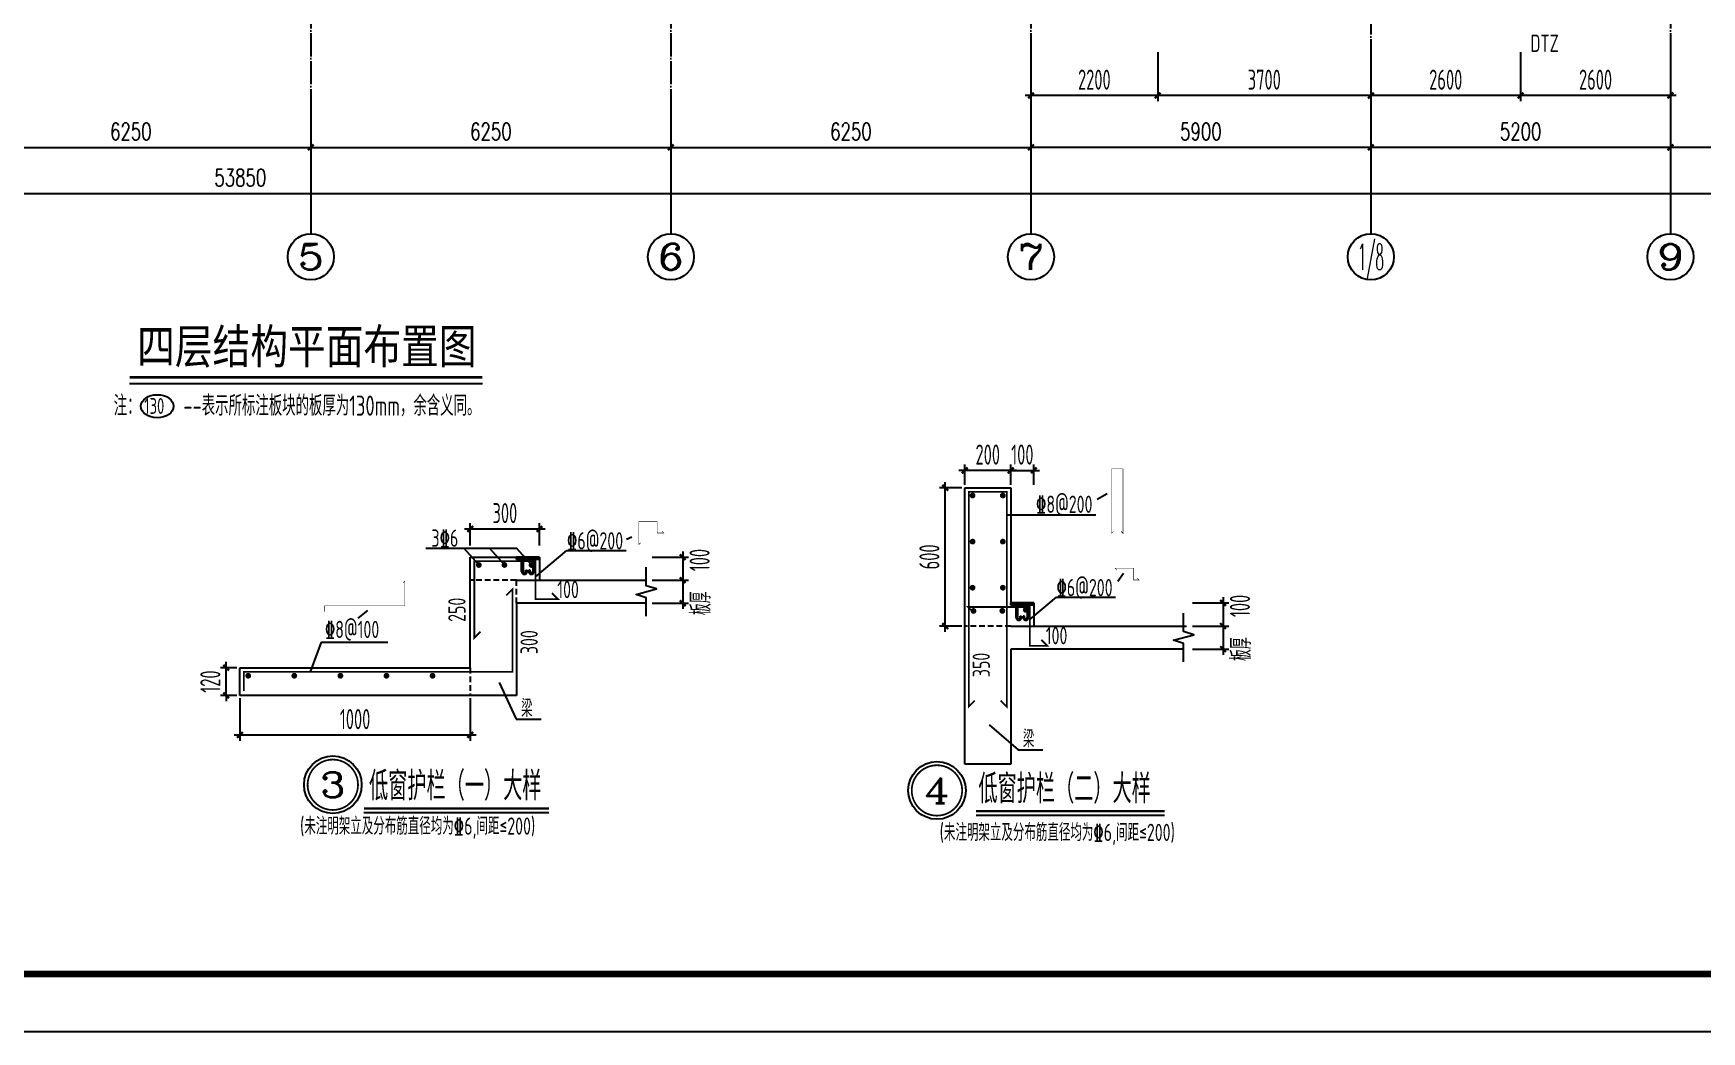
# Model space of a CAD drawing. Extents: x -441005 to 725361, y -182459 to 319313.
# Drawn here: x 173433 to 202392, y -39950 to -22621 of the extents above; entities that cross this region are included whole.
import ezdxf
from ezdxf.enums import TextEntityAlignment as Align

# ---------------------------------------------------------------- set-up
doc = ezdxf.new("R2010")
doc.units = 0
doc.header["$LTSCALE"] = 100
for name, pattern in [('CONTINOUS', [0]), ('DASHEDX2', [1.5, 1, -0.5]), ('DOTE', [2.42, 2, -0.2, 0.02, -0.2]), ('HIDDEN', [7, 5, -2])]:
    doc.linetypes.add(name, pattern=pattern)
doc.layers.get('0').update_dxf_attribs({"linetype": 'CONTINUOUS'})
doc.layers.get('Defpoints').update_dxf_attribs({"linetype": 'CONTINUOUS'})
for name, color, linetype in [('AXIS', 3, 'CONTINUOUS'), ('AXIS_TEXT', 7, 'CONTINUOUS'), ('B板筋标注', 7, 'CONTINUOUS'), ('B板细部尺寸标注', 9, 'CONTINUOUS'), ('DIM', 3, 'CONTINUOUS'), ('DOTE', 8, 'DOTE'), ('D大样&索引', 7, 'CONTINUOUS'), ('GZ', 2, 'CONTINUOUS'), ('JJHATCH2', 42, 'CONTINUOUS'), ('JJ金属', 62, 'CONTINUOUS'), ('REIN', 1, 'CONTINUOUS'), ('S说明&图名', 4, 'CONTINUOUS'), ('THIN', 7, 'CONTINUOUS'), ('图框', 7, 'CONTINUOUS')]:
    doc.layers.add(name, color=color, linetype=linetype)
doc.styles.add('_TCH_AXIS', font='COMPLEX', dxfattribs={"bigfont": 'GBCBIG'})
doc.styles.add('_TCH_DIM', font='tssdeng.shx', dxfattribs={"width": 0.7, "bigfont": '1.shx'})
doc.styles.add('_TCH_DIM_T3', font='simplex_.ttf', dxfattribs={"width": 0.705882, "bigfont": 'GBCBIG'})
doc.styles.add('COMP', font='COMPLEX', dxfattribs={"bigfont": 'hztxt'})
doc.styles.add('COMPLEX', font='COMPLEX')
doc.styles.add('STK', font='simhei_1.ttf')
doc.styles.add('tssd', font='tssdeng.shx', dxfattribs={"width": 0.7, "bigfont": '1.shx'})
doc.styles.add('TSSD_Dimension', font='tssdeng.shx', dxfattribs={"width": 0.62, "bigfont": '1.shx'})
doc.styles.add('TSSD_Rein', font='Tssdeng.shx', dxfattribs={"width": 0.7, "bigfont": '1.shx'})
doc.dimstyles.new('_TCH_ARCH&&100', dxfattribs={"dimtxt": 297.5, "dimasz": 100, "dimexe": 250, "dimexo": 300, "dimgap": 126.25, "dimtad": 1, "dimdec": 0, "dimzin": 0, "dimdsep": 46, "dimtxsty": '_TCH_DIM_T3', "dimblk": 'ARCHTICK', "dimcen": 0.09, "dimclrt": 7, "dimazin": 2, "dimtfac": 1, "dimtdec": 0, "dimtix": 1, "dimtmove": 2, "dimatfit": 3, "dimfxl": 0, "dimtolj": 1, "dimtzin": 0, "dimarcsym": 0})
doc.dimstyles.new('TSSD_100_100', dxfattribs={"dimtxt": 350, "dimasz": 100, "dimexe": 100, "dimexo": 250, "dimgap": 100, "dimtad": 1, "dimdec": 0, "dimzin": 0, "dimdsep": 46, "dimtxsty": 'TSSD_Dimension', "dimblk": 'ARCHTICK', "dimblk1": 'ARCHTICK', "dimblk2": 'ARCHTICK', "dimcen": 0, "dimdle": 100, "dimclrt": 7, "dimadec": 0, "dimazin": 0, "dimtfac": 1, "dimtdec": 0, "dimtix": 1, "dimtmove": 2, "dimatfit": 3, "dimfxl": 0, "dimtolj": 1, "dimtzin": 0, "dimarcsym": 0})
doc.dimstyles.new('TSSD_25_100', dxfattribs={"dimtxt": 350, "dimasz": 100, "dimexe": 100, "dimexo": 50, "dimgap": 100, "dimtad": 1, "dimdec": 0, "dimlfac": 0.25, "dimzin": 0, "dimdsep": 46, "dimtxsty": 'TSSD_Dimension', "dimblk": 'ARCHTICK', "dimcen": 0, "dimdle": 100, "dimclrt": 7, "dimadec": 0, "dimazin": 0, "dimtfac": 1, "dimtdec": 0, "dimtix": 1, "dimtmove": 2, "dimatfit": 3, "dimfxl": 0, "dimtolj": 1, "dimtzin": 0, "dimarcsym": 0})

# ---------------------------------------------------------------- blocks, each defined once
blk = doc.blocks.new('_AXISO')
blk.add_circle((0, 0), 0.5)
at = {"layer": 'AXIS_TEXT', "style": 'COMPLEX', "width": 1.041667}
blk.add_attdef('A', text='', height=0.56, dxfattribs=at).set_placement((-0.25, -0.28), (0.25, -0.28), align=Align.FIT)
blk = doc.blocks.new('_ArchTick')
at = {"color": 0, "linetype": 'ByBlock', "const_width": 0.4}
blk.add_lwpolyline([(-0.5, -0.5), (0.5, 0.5)], dxfattribs=at)
blk = doc.blocks.new('*D137')
at = {"layer": 'AXIS', "color": 0, "lineweight": -2}
for p, q in [((172000, -23900), (172000, -24850)), ((178250, -23900), (178250, -24850)), ((172000, -24600), (178250, -24600))]:
    blk.add_line(p, q, dxfattribs=at)
at = {"layer": 'Defpoints', "color": 0}
for p in [(172000, -23600), (178250, -23600), (178250, -24600)]:
    blk.add_point(p, dxfattribs=at)
at = {"layer": 'AXIS', "color": 0, "lineweight": -2, "xscale": 100, "yscale": 100, "zscale": 100, "rotation": 180}
blk.add_blockref('_ArchTick', (172000, -24600), dxfattribs=at)
at = {"layer": 'AXIS', "color": 0, "lineweight": -2, "xscale": 100, "yscale": 100, "zscale": 100}
blk.add_blockref('_ArchTick', (178250, -24600), dxfattribs=at)
at = {"layer": 'AXIS', "color": 7, "insert": (175125, -24325), "char_height": 297.5, "attachment_point": 5, "style": '_TCH_DIM_T3'}
blk.add_mtext('\\A1;6250', dxfattribs=at)
blk = doc.blocks.new('*D138')
at = {"layer": 'AXIS', "color": 0, "lineweight": -2}
for p, q in [((178250, -23900), (178250, -24850)), ((184500, -23900), (184500, -24850)), ((178250, -24600), (184500, -24600))]:
    blk.add_line(p, q, dxfattribs=at)
at = {"layer": 'Defpoints', "color": 0}
for p in [(178250, -23600), (184500, -23600), (184500, -24600)]:
    blk.add_point(p, dxfattribs=at)
at = {"layer": 'AXIS', "color": 0, "lineweight": -2, "xscale": 100, "yscale": 100, "zscale": 100, "rotation": 180}
blk.add_blockref('_ArchTick', (178250, -24600), dxfattribs=at)
at = {"layer": 'AXIS', "color": 0, "lineweight": -2, "xscale": 100, "yscale": 100, "zscale": 100}
blk.add_blockref('_ArchTick', (184500, -24600), dxfattribs=at)
at = {"layer": 'AXIS', "color": 7, "insert": (181375, -24325), "char_height": 297.5, "attachment_point": 5, "style": '_TCH_DIM_T3'}
blk.add_mtext('\\A1;6250', dxfattribs=at)
blk = doc.blocks.new('*D139')
at = {"layer": 'AXIS', "color": 0, "lineweight": -2}
for p, q in [((184500, -23900), (184500, -24850)), ((190750, -23900), (190750, -24850)), ((184500, -24600), (190750, -24600))]:
    blk.add_line(p, q, dxfattribs=at)
at = {"layer": 'Defpoints', "color": 0}
for p in [(184500, -23600), (190750, -23600), (190750, -24600)]:
    blk.add_point(p, dxfattribs=at)
at = {"layer": 'AXIS', "color": 0, "lineweight": -2, "xscale": 100, "yscale": 100, "zscale": 100, "rotation": 180}
blk.add_blockref('_ArchTick', (184500, -24600), dxfattribs=at)
at = {"layer": 'AXIS', "color": 0, "lineweight": -2, "xscale": 100, "yscale": 100, "zscale": 100}
blk.add_blockref('_ArchTick', (190750, -24600), dxfattribs=at)
at = {"layer": 'AXIS', "color": 7, "insert": (187625, -24325), "char_height": 297.5, "attachment_point": 5, "style": '_TCH_DIM_T3'}
blk.add_mtext('\\A1;6250', dxfattribs=at)
blk = doc.blocks.new('*D144')
at = {"layer": 'AXIS', "color": 0, "lineweight": -2}
for p, q in [((196650, -23900), (196650, -24850)), ((201850, -23900), (201850, -24850)), ((201850, -24600), (196650, -24600))]:
    blk.add_line(p, q, dxfattribs=at)
at = {"layer": 'Defpoints', "color": 0}
for p in [(196650, -23600), (201850, -23600), (196650, -24600)]:
    blk.add_point(p, dxfattribs=at)
at = {"layer": 'AXIS', "color": 0, "lineweight": -2, "xscale": 100, "yscale": 100, "zscale": 100, "rotation": 180}
blk.add_blockref('_ArchTick', (196650, -24600), dxfattribs=at)
at = {"layer": 'AXIS', "color": 0, "lineweight": -2, "xscale": 100, "yscale": 100, "zscale": 100}
blk.add_blockref('_ArchTick', (201850, -24600), dxfattribs=at)
at = {"layer": 'AXIS', "color": 7, "insert": (199250, -24325), "char_height": 297.5, "attachment_point": 5, "style": '_TCH_DIM_T3'}
blk.add_mtext('\\A1;5200', dxfattribs=at)
blk = doc.blocks.new('*D145')
at = {"layer": 'AXIS', "color": 0, "lineweight": -2}
for p, q in [((190750, -23900), (190750, -24850)), ((196650, -23900), (196650, -24850)), ((196650, -24600), (190750, -24600))]:
    blk.add_line(p, q, dxfattribs=at)
at = {"layer": 'Defpoints', "color": 0}
for p in [(190750, -23600), (196650, -23600), (190750, -24600)]:
    blk.add_point(p, dxfattribs=at)
at = {"layer": 'AXIS', "color": 0, "lineweight": -2, "xscale": 100, "yscale": 100, "zscale": 100, "rotation": 180}
blk.add_blockref('_ArchTick', (190750, -24600), dxfattribs=at)
at = {"layer": 'AXIS', "color": 0, "lineweight": -2, "xscale": 100, "yscale": 100, "zscale": 100}
blk.add_blockref('_ArchTick', (196650, -24600), dxfattribs=at)
at = {"layer": 'AXIS', "color": 7, "insert": (193700, -24325), "char_height": 297.5, "attachment_point": 5, "style": '_TCH_DIM_T3'}
blk.add_mtext('\\A1;5900', dxfattribs=at)
blk = doc.blocks.new('*D146')
at = {"layer": 'AXIS', "color": 0, "lineweight": -2}
for p, q in [((150100, -23900), (150100, -25650)), ((203950, -23900), (203950, -25650)), ((150100, -25400), (203950, -25400))]:
    blk.add_line(p, q, dxfattribs=at)
at = {"layer": 'Defpoints', "color": 0}
for p in [(150100, -23600), (203950, -23600), (203950, -25400)]:
    blk.add_point(p, dxfattribs=at)
at = {"layer": 'AXIS', "color": 0, "lineweight": -2, "xscale": 100, "yscale": 100, "zscale": 100, "rotation": 180}
blk.add_blockref('_ArchTick', (150100, -25400), dxfattribs=at)
at = {"layer": 'AXIS', "color": 0, "lineweight": -2, "xscale": 100, "yscale": 100, "zscale": 100}
blk.add_blockref('_ArchTick', (203950, -25400), dxfattribs=at)
at = {"layer": 'AXIS', "color": 7, "insert": (177025, -25125), "char_height": 297.5, "attachment_point": 5, "style": '_TCH_DIM_T3'}
blk.add_mtext('\\A1;53850', dxfattribs=at)
blk = doc.blocks.new('*D151')
at = {"layer": 'AXIS', "color": 0, "lineweight": -2}
for p, q in [((201850, -23900), (201850, -24850)), ((203950, -23900), (203950, -24850)), ((203950, -24600), (201850, -24600))]:
    blk.add_line(p, q, dxfattribs=at)
at = {"layer": 'Defpoints', "color": 0}
for p in [(201850, -23600), (203950, -23600), (201850, -24600)]:
    blk.add_point(p, dxfattribs=at)
at = {"layer": 'AXIS', "color": 0, "lineweight": -2, "xscale": 100, "yscale": 100, "zscale": 100, "rotation": 180}
blk.add_blockref('_ArchTick', (201850, -24600), dxfattribs=at)
at = {"layer": 'AXIS', "color": 0, "lineweight": -2, "xscale": 100, "yscale": 100, "zscale": 100}
blk.add_blockref('_ArchTick', (203950, -24600), dxfattribs=at)
at = {"layer": 'AXIS', "color": 7, "insert": (202900, -24325), "char_height": 297.5, "attachment_point": 5, "style": '_TCH_DIM_T3'}
blk.add_mtext('\\A1;2100', dxfattribs=at)
blk = doc.blocks.new('*D109')
at = {"layer": 'B板细部尺寸标注', "color": 0, "lineweight": -2}
for p, q in [((190750, -22950), (190750, -23800)), ((192950, -22950), (192950, -23800)), ((193050, -23700), (190650, -23700))]:
    blk.add_line(p, q, dxfattribs=at)
at = {"layer": 'Defpoints', "color": 0}
for p in [(190750, -22700), (192950, -22700), (190750, -23700)]:
    blk.add_point(p, dxfattribs=at)
at = {"layer": 'B板细部尺寸标注', "color": 0, "lineweight": -2, "xscale": 100, "yscale": 100, "zscale": 100}
for p, rotation in [((190750, -23700), 179.9999999999999), ((192950, -23700), 359.9999999999999)]:
    blk.add_blockref('_ArchTick', p, dxfattribs=dict(at, rotation=rotation))
at = {"layer": 'B板细部尺寸标注', "color": 7, "insert": (191850, -23425), "char_height": 350, "attachment_point": 5, "style": 'TSSD_Dimension'}
blk.add_mtext('\\A1;2200', dxfattribs=at)
blk = doc.blocks.new('*D110')
at = {"layer": 'B板细部尺寸标注', "color": 0, "lineweight": -2}
for p, q in [((199250, -22950), (199250, -23800)), ((201850, -22950), (201850, -23800)), ((201950, -23700), (199150, -23700))]:
    blk.add_line(p, q, dxfattribs=at)
at = {"layer": 'Defpoints', "color": 0}
for p in [(199250, -22700), (201850, -22700), (199250, -23700)]:
    blk.add_point(p, dxfattribs=at)
at = {"layer": 'B板细部尺寸标注', "color": 0, "lineweight": -2, "xscale": 100, "yscale": 100, "zscale": 100, "rotation": 180}
blk.add_blockref('_ArchTick', (199250, -23700), dxfattribs=at)
at = {"layer": 'B板细部尺寸标注', "color": 0, "lineweight": -2, "xscale": 100, "yscale": 100, "zscale": 100}
blk.add_blockref('_ArchTick', (201850, -23700), dxfattribs=at)
at = {"layer": 'B板细部尺寸标注', "color": 7, "insert": (200550, -23425), "char_height": 350, "attachment_point": 5, "style": 'TSSD_Dimension'}
blk.add_mtext('\\A1;2600', dxfattribs=at)
blk = doc.blocks.new('*D111')
at = {"layer": 'B板细部尺寸标注', "color": 0, "lineweight": -2}
for p, q in [((196650, -22950), (196650, -23800)), ((199250, -22950), (199250, -23800)), ((199350, -23700), (196550, -23700))]:
    blk.add_line(p, q, dxfattribs=at)
at = {"layer": 'Defpoints', "color": 0}
for p in [(196650, -22700), (199250, -22700), (196650, -23700)]:
    blk.add_point(p, dxfattribs=at)
at = {"layer": 'B板细部尺寸标注', "color": 0, "lineweight": -2, "xscale": 100, "yscale": 100, "zscale": 100, "rotation": 180}
blk.add_blockref('_ArchTick', (196650, -23700), dxfattribs=at)
at = {"layer": 'B板细部尺寸标注', "color": 0, "lineweight": -2, "xscale": 100, "yscale": 100, "zscale": 100}
blk.add_blockref('_ArchTick', (199250, -23700), dxfattribs=at)
at = {"layer": 'B板细部尺寸标注', "color": 7, "insert": (197950, -23425), "char_height": 350, "attachment_point": 5, "style": 'TSSD_Dimension'}
blk.add_mtext('\\A1;2600', dxfattribs=at)
blk = doc.blocks.new('_INDEX1')
at = {"const_width": 0.035}
blk.add_lwpolyline([(-0.5, 0, 1), (0.5, 0, 1)], format="xyb", close=True, dxfattribs=at)
at = {"style": 'COMP', "width": 2.333333}
blk.add_attdef('1', text='', height=0.5, dxfattribs=at).set_placement((-0.25, -0.25), (0.25, -0.25), align=Align.FIT)
blk = doc.blocks.new('E2')
at = {"layer": 'JJHATCH2'}
h = blk.add_hatch(dxfattribs=at)
h.set_pattern_fill('ANSI32', color=256, scale=20, style=0)
h.set_pattern_definition([(45, (-605.527, -3900.822), (-5.303301, 5.303301), []), (45, (-601.991, -3900.822), (-5.303301, 5.303301), [])])
h.paths.add_polyline_path([(0, 90), (-10, 90), (-10, -10), (0, -10)])
at = {"layer": 'JJ金属', "color": 6}
for p, q in [((-10, 90), (0, 90)), ((-10, -10), (-10, 90)), ((0, -10), (0, 90)), ((0, -10), (-10, -10))]:
    blk.add_line(p, q, dxfattribs=at)
at = {"layer": 'JJ金属', "linetype": 'HIDDEN'}
for points in [[(-16, 40), (-16, 60.3, 0.414214), (-17, 61.3), (-62.5, 61.3, 1), (-62.5, 49.3), (-56.5, 49.3), (-56.5, 43.3), (-62.5, 43.3, -1), (-62.5, 67.3), (-17, 67.3, -0.414214), (-10, 60.3)], [(-16, 40), (-16, 19.7, -0.414214), (-17, 18.7), (-62.5, 18.7, -1), (-62.5, 30.7), (-56.5, 30.7), (-56.5, 36.7), (-62.5, 36.7, 1), (-62.5, 12.7), (-17, 12.7, 0.414214), (-10, 19.7)]]:
    blk.add_lwpolyline(points, format="xyb", dxfattribs=at)
blk = doc.blocks.new('*D1615')
at = {"layer": 'Defpoints', "color": 0}
for p in [(-2391, 2442), (-2153, 2442), (-2153, 1962)]:
    blk.add_point(p, dxfattribs=at)
at = {"layer": 'DIM', "color": 0, "lineweight": -2}
for p, q in [((-2203, 2442), (-2491, 2442)), ((-2391, 2442), (-2391, 2542)), ((-2391, 1962), (-2391, 2442)), ((-2203, 1962), (-2491, 1962)), ((-2391, 1962), (-2391, 1862))]:
    blk.add_line(p, q, dxfattribs=at)
at = {"layer": 'DIM', "color": 0, "lineweight": -2, "xscale": 100, "yscale": 100, "zscale": 100}
for p, rotation in [((-2391, 2442), 270), ((-2391, 1962), 90)]:
    blk.add_blockref('_ArchTick', p, dxfattribs=dict(at, rotation=rotation))
at = {"layer": 'DIM', "color": 7, "insert": (-2666, 2202), "char_height": 350, "attachment_point": 5, "rotation": 90, "style": 'TSSD_Dimension'}
blk.add_mtext('\\A1;120', dxfattribs=at)
blk = doc.blocks.new('*D1616')
at = {"layer": 'Defpoints', "color": 0}
for p in [(-2153, 1962), (1847, 1962), (1847, 1275)]:
    blk.add_point(p, dxfattribs=at)
at = {"layer": 'DIM', "color": 0, "lineweight": -2}
for p, q in [((-2153, 1912), (-2153, 1175)), ((1847, 1912), (1847, 1175)), ((-2253, 1275), (1947, 1275))]:
    blk.add_line(p, q, dxfattribs=at)
at = {"layer": 'DIM', "color": 0, "lineweight": -2, "xscale": 100, "yscale": 100, "zscale": 100, "rotation": 180}
blk.add_blockref('_ArchTick', (-2153, 1275), dxfattribs=at)
at = {"layer": 'DIM', "color": 0, "lineweight": -2, "xscale": 100, "yscale": 100, "zscale": 100}
blk.add_blockref('_ArchTick', (1847, 1275), dxfattribs=at)
at = {"layer": 'DIM', "color": 7, "insert": (-153, 1550), "char_height": 350, "attachment_point": 5, "style": 'TSSD_Dimension'}
blk.add_mtext('\\A1;1000', dxfattribs=at)
blk = doc.blocks.new('*D1617')
at = {"layer": 'Defpoints', "color": 0}
for p in [(3047, 4851), (1847, 4512), (3047, 4512)]:
    blk.add_point(p, dxfattribs=at)
at = {"layer": 'DIM', "color": 0, "lineweight": -2}
for p, q in [((1847, 4562), (1847, 4951)), ((3047, 4562), (3047, 4951)), ((1747, 4851), (3147, 4851))]:
    blk.add_line(p, q, dxfattribs=at)
at = {"layer": 'DIM', "color": 0, "lineweight": -2, "xscale": 100, "yscale": 100, "zscale": 100, "rotation": 180}
blk.add_blockref('_ArchTick', (1847, 4851), dxfattribs=at)
at = {"layer": 'DIM', "color": 0, "lineweight": -2, "xscale": 100, "yscale": 100, "zscale": 100}
blk.add_blockref('_ArchTick', (3047, 4851), dxfattribs=at)
at = {"layer": 'DIM', "color": 7, "insert": (2447, 5126), "char_height": 350, "attachment_point": 5, "style": 'TSSD_Dimension'}
blk.add_mtext('\\A1;300', dxfattribs=at)
blk = doc.blocks.new('*D1618')
at = {"layer": 'Defpoints', "color": 0}
for p in [(4954, 4362), (4954, 3962), (5534, 3962)]:
    blk.add_point(p, dxfattribs=at)
at = {"layer": 'DIM', "color": 0, "lineweight": -2}
for p, q in [((5004, 4362), (5634, 4362)), ((5534, 4462), (5534, 3862)), ((5004, 3962), (5634, 3962))]:
    blk.add_line(p, q, dxfattribs=at)
at = {"layer": 'DIM', "color": 0, "lineweight": -2, "xscale": 100, "yscale": 100, "zscale": 100}
for p, rotation in [((5534, 4362), 90), ((5534, 3962), 270)]:
    blk.add_blockref('_ArchTick', p, dxfattribs=dict(at, rotation=rotation))
at = {"layer": 'DIM', "color": 7, "insert": (5827, 4311), "char_height": 350, "attachment_point": 5, "rotation": 90, "style": 'TSSD_Dimension'}
blk.add_mtext('\\A1;100', dxfattribs=at)
blk = doc.blocks.new('*D1619')
at = {"layer": 'Defpoints', "color": 0}
for p in [(4954, 3962), (4954, 3562), (5534, 3562)]:
    blk.add_point(p, dxfattribs=at)
at = {"layer": 'DIM', "color": 0, "lineweight": -2}
for p, q in [((5534, 4062), (5534, 3462)), ((5004, 3962), (5634, 3962)), ((5004, 3562), (5634, 3562))]:
    blk.add_line(p, q, dxfattribs=at)
at = {"layer": 'DIM', "color": 0, "lineweight": -2, "xscale": 100, "yscale": 100, "zscale": 100}
for p, rotation in [((5534, 3962), 90), ((5534, 3562), 270)]:
    blk.add_blockref('_ArchTick', p, dxfattribs=dict(at, rotation=rotation))
at = {"layer": 'DIM', "color": 7, "insert": (5847, 3562), "char_height": 350, "attachment_point": 5, "rotation": 90, "style": 'TSSD_Dimension'}
blk.add_mtext('\\A1;板厚', dxfattribs=at)
blk = doc.blocks.new('A2+1_2')
at = {"layer": '图框'}
blk.add_lwpolyline([(0, 0), (89100, 0), (89100, 42000), (0, 42000)], close=True, dxfattribs=at)
at = {"layer": '图框', "const_width": 120}
blk.add_lwpolyline([(2500, 1000), (88100, 1000), (88100, 41000), (2500, 41000)], close=True, dxfattribs=at)
blk = doc.blocks.new('*D1621')
at = {"layer": 'Defpoints', "color": 0}
for p in [(603, 5616), (941, 5616), (941, 3216)]:
    blk.add_point(p, dxfattribs=at)
at = {"layer": 'DIM', "color": 0, "lineweight": -2}
for p, q in [((891, 5616), (503, 5616)), ((603, 3116), (603, 5716)), ((891, 3216), (503, 3216))]:
    blk.add_line(p, q, dxfattribs=at)
at = {"layer": 'DIM', "color": 0, "lineweight": -2, "xscale": 100, "yscale": 100, "zscale": 100}
for p, rotation in [((603, 5616), 90), ((603, 3216), 270)]:
    blk.add_blockref('_ArchTick', p, dxfattribs=dict(at, rotation=rotation))
at = {"layer": 'DIM', "color": 7, "insert": (328, 4416), "char_height": 350, "attachment_point": 5, "rotation": 90, "style": 'TSSD_Dimension'}
blk.add_mtext('\\A1;600', dxfattribs=at)
blk = doc.blocks.new('*D1622')
at = {"layer": 'Defpoints', "color": 0}
for p in [(941, 5917), (941, 5616), (1741, 5616)]:
    blk.add_point(p, dxfattribs=at)
at = {"layer": 'DIM', "color": 0, "lineweight": -2}
for p, q in [((1841, 5917), (841, 5917)), ((941, 5666), (941, 6017)), ((1741, 5666), (1741, 6017))]:
    blk.add_line(p, q, dxfattribs=at)
at = {"layer": 'DIM', "color": 0, "lineweight": -2, "xscale": 100, "yscale": 100, "zscale": 100, "rotation": 180}
blk.add_blockref('_ArchTick', (941, 5917), dxfattribs=at)
at = {"layer": 'DIM', "color": 0, "lineweight": -2, "xscale": 100, "yscale": 100, "zscale": 100}
blk.add_blockref('_ArchTick', (1741, 5917), dxfattribs=at)
at = {"layer": 'DIM', "color": 7, "insert": (1341, 6192), "char_height": 350, "attachment_point": 5, "style": 'TSSD_Dimension'}
blk.add_mtext('\\A1;200', dxfattribs=at)
blk = doc.blocks.new('*D1623')
at = {"layer": 'Defpoints', "color": 0}
for p in [(4845, 3616), (4845, 3216), (5425, 3216)]:
    blk.add_point(p, dxfattribs=at)
at = {"layer": 'DIM', "color": 0, "lineweight": -2}
for p, q in [((4895, 3616), (5525, 3616)), ((5425, 3716), (5425, 3116)), ((4895, 3216), (5525, 3216))]:
    blk.add_line(p, q, dxfattribs=at)
at = {"layer": 'DIM', "color": 0, "lineweight": -2, "xscale": 100, "yscale": 100, "zscale": 100}
for p, rotation in [((5425, 3616), 90), ((5425, 3216), 270)]:
    blk.add_blockref('_ArchTick', p, dxfattribs=dict(at, rotation=rotation))
at = {"layer": 'DIM', "color": 7, "insert": (5718, 3565), "char_height": 350, "attachment_point": 5, "rotation": 90, "style": 'TSSD_Dimension'}
blk.add_mtext('\\A1;100', dxfattribs=at)
blk = doc.blocks.new('*D1624')
at = {"layer": 'Defpoints', "color": 0}
for p in [(4845, 3216), (4845, 2816), (5425, 2816)]:
    blk.add_point(p, dxfattribs=at)
at = {"layer": 'DIM', "color": 0, "lineweight": -2}
for p, q in [((4895, 3216), (5525, 3216)), ((5425, 3316), (5425, 2716)), ((4895, 2816), (5525, 2816))]:
    blk.add_line(p, q, dxfattribs=at)
at = {"layer": 'DIM', "color": 0, "lineweight": -2, "xscale": 100, "yscale": 100, "zscale": 100}
for p, rotation in [((5425, 3216), 90), ((5425, 2816), 270)]:
    blk.add_blockref('_ArchTick', p, dxfattribs=dict(at, rotation=rotation))
at = {"layer": 'DIM', "color": 7, "insert": (5738, 2816), "char_height": 350, "attachment_point": 5, "rotation": 90, "style": 'TSSD_Dimension'}
blk.add_mtext('\\A1;板厚', dxfattribs=at)
blk = doc.blocks.new('*D1625')
at = {"layer": 'Defpoints', "color": 0}
for p in [(2141, 5917), (1741, 5616), (2141, 5616)]:
    blk.add_point(p, dxfattribs=at)
at = {"layer": 'DIM', "color": 0, "lineweight": -2}
for p, q in [((1741, 5917), (1641, 5917)), ((1741, 5666), (1741, 6017)), ((1741, 5917), (2141, 5917)), ((2141, 5666), (2141, 6017)), ((2141, 5917), (2241, 5917))]:
    blk.add_line(p, q, dxfattribs=at)
at = {"layer": 'DIM', "color": 0, "lineweight": -2, "xscale": 100, "yscale": 100, "zscale": 100}
blk.add_blockref('_ArchTick', (1741, 5917), dxfattribs=at)
at = {"layer": 'DIM', "color": 0, "lineweight": -2, "xscale": 100, "yscale": 100, "zscale": 100, "rotation": 180}
blk.add_blockref('_ArchTick', (2141, 5917), dxfattribs=at)
at = {"layer": 'DIM', "color": 7, "insert": (1941, 6192), "char_height": 350, "attachment_point": 5, "style": 'TSSD_Dimension'}
blk.add_mtext('\\A1;100', dxfattribs=at)
blk = doc.blocks.new('*D1903')
at = {"layer": 'B板细部尺寸标注', "color": 0, "lineweight": -2}
for p, q in [((192950, -22950), (192950, -23800)), ((196650, -22950), (196650, -23800)), ((196750, -23700), (192850, -23700))]:
    blk.add_line(p, q, dxfattribs=at)
at = {"layer": 'Defpoints', "color": 0}
for p in [(192950, -22700), (196650, -22700), (192950, -23700)]:
    blk.add_point(p, dxfattribs=at)
at = {"layer": 'B板细部尺寸标注', "color": 0, "lineweight": -2, "xscale": 100, "yscale": 100, "zscale": 100, "rotation": 180}
blk.add_blockref('_ArchTick', (192950, -23700), dxfattribs=at)
at = {"layer": 'B板细部尺寸标注', "color": 0, "lineweight": -2, "xscale": 100, "yscale": 100, "zscale": 100}
blk.add_blockref('_ArchTick', (196650, -23700), dxfattribs=at)
at = {"layer": 'B板细部尺寸标注', "color": 7, "insert": (194800, -23425), "char_height": 350, "attachment_point": 5, "style": 'TSSD_Dimension'}
blk.add_mtext('\\A1;3700', dxfattribs=at)
blk = doc.blocks.new('A$C01C8685F')
at = {"layer": 'D大样&索引'}
for p, q in [((4558.5, 4673.4), (4651.8, 4715.1)), ((2653.6, 4510.3), (1073.1, 4510.3)), ((1995, 4225.6), (1739.6, 4510.3)), ((1847.1, 2442.1), (1847.1, 4362.1)), ((1847.1, 4362.1), (3047.1, 4362.1)), ((2438.6, 4225.6), (2183.2, 4510.3)), ((2909, 4225.6), (2653.6, 4510.3)), ((2977.1, 4019.5), (3523.3, 4479.7)), ((3047.1, 4362.1), (3047.1, 3962.1)), ((3523.3, 4479.7), (4549.9, 4479.7)), ((2647.1, 3962.1), (4901.9, 3962.1)), ((4901.9, 3562.1), (2647.1, 3562.1)), ((2647.1, 3562.1), (2647.1, 1962.1)), ((-97.9, 3301.5), (66.9, 3437.5)), ((-742.7, 2886.1), (-935.8, 2372.1)), ((-742.7, 2886.1), (417.2, 2886.1)), ((-2152.9, 1962.1), (-2152.9, 2442.1)), ((-2152.9, 2442.1), (1847.1, 2442.1)), ((2346.4, 2186.5), (2644.5, 1546.6)), ((2647.1, 1962.1), (-2152.9, 1962.1)), ((2644.5, 1546.6), (3075.8, 1546.6))]:
    blk.add_line(p, q, dxfattribs=at)
at = {"layer": 'D大样&索引', "linetype": 'DASHEDX2'}
for p, q in [((2647.1, 3962.1), (1847.1, 3962.1)), ((2647.1, 3562.1), (2647.1, 3962.1)), ((1847.1, 2442.1), (1847.1, 1962.1))]:
    blk.add_line(p, q, dxfattribs=at)
at = {"layer": 'D大样&索引', "const_width": 40}
blk.add_lwpolyline([(0, 0), (3210.3, 0)], dxfattribs=at)
at = {"layer": 'D大样&索引'}
blk.add_lwpolyline([(0, -70.1), (3210.3, -70.1)], dxfattribs=at)
at = {"layer": 'REIN'}
for points, const_width in [([(4803.1, 4611.9), (4771.3, 4580.1), (4771.3, 4580.1), (4771.3, 4979.1), (5089.3, 4979.1), (5089.3, 4781.1), (5207.1, 4781.1), (5175.3, 4812.9)], 9), ([(2023.2, 3068.1), (1917.1, 2962.1), (1917.1, 2962.1), (1917.1, 4292.1), (2977.1, 4292.1), (2977.1, 3632.1), (3369.9, 3632.1), (3263.8, 3738.1)], 30)]:
    blk.add_lwpolyline(points, dxfattribs=dict(at, const_width=const_width))
at = {"layer": 'REIN', "const_width": 50}
for points in [[(1970, 4225.6, 1), (2020, 4225.6, 1)], [(2413.6, 4225.6, 1), (2463.6, 4225.6, 1)], [(2884, 4225.6, 1), (2934, 4225.6, 1)], [(-2033.2, 2302.8, 1), (-1983.2, 2302.8, 1)], [(-1233.2, 2302.8, 1), (-1183.2, 2302.8, 1)], [(-433.2, 2302.8, 1), (-383.2, 2302.8, 1)], [(366.8, 2302.8, 1), (416.8, 2302.8, 1)], [(1166.8, 2302.8, 1), (1216.8, 2302.8, 1)]]:
    blk.add_lwpolyline(points, format="xyb", close=True, dxfattribs=at)
at = {"layer": 'REIN'}
for points in [[(-2082.9, 2038.2, 30, 30, 0), (-2082.9, 2372.1, 30, 30, 0), (2577.1, 2372.1, 30, 30, 0), (2577.1, 3803.7, 30, 30, 0), (2471, 3697.6, 30, 30, 0)], [(-688.5, 3416.3, 9, 9, 0), (-688.5, 3516.4, 9, 9, 0), (709.5, 3516.4, 9, 9, 0), (709.5, 3945.9, 9, 9, 0), (677.7, 3914.1, 9, 9, 0)]]:
    blk.add_lwpolyline(points, format="xyseb", dxfattribs=at)
at = {"layer": 'THIN'}
blk.add_lwpolyline([(4901.9, 3338.1), (4901.9, 3658.1), (4725.9, 3714.1), (5077.9, 3810.1), (4901.9, 3866.1), (4901.9, 4186.1)], dxfattribs=at)
at = {"layer": 'D大样&索引', "xscale": 4, "yscale": 4, "zscale": 4, "rotation": 90}
blk.add_blockref('E2', (3007.1, 4362.1), dxfattribs=at)
at = {"layer": 'D大样&索引', "style": 'TSSD_Rein', "width": 0.7}
for s, height, p in [('3%%1326', 300, (1172.4, 4541.8)), ('%%1326@200', 300, (3525.4, 4495.3)), ('100', 300, (3356.9, 3648.7)), ('%%1328@100', 300, (-677.7, 2956.8)), ('梁', 300, (2729.5, 1588.8)), ('低窗护栏（一）大样', 500, (89.4, 139.8)), ('(未注明架立及分布筋直径均为%%1326,间距≤200)', 300, (-1108.6, -456.7))]:
    blk.add_text(s, height=height, dxfattribs=at).set_placement(p)
for s, p in [('250', (1764.7, 3238)), ('300', (3018.2, 2678.2))]:
    blk.add_text(s, height=300, rotation=90, dxfattribs=at).set_placement(p)
at = {"layer": 'DIM'}
for base, p1, p2, picture, middle in [((3047.1, 4850.9), (1847.1, 4511.6), (3047.1, 4511.6), '*D1617', (2447.1, 5125.9)), ((1847.1, 1275.1), (-2152.9, 1962.1), (1847.1, 1962.1), '*D1616', (-152.9, 1550.1))]:
    dim = blk.add_linear_dim(base=base, p1=p1, p2=p2, dimstyle='TSSD_25_100', dxfattribs=at)
    dim.commit()
    dim.dimension.update_dxf_attribs({"geometry": picture, "text_midpoint": middle})
dim = blk.add_linear_dim(base=(5534.2, 3962.1), p1=(4953.7, 4362.1), p2=(4953.7, 3962.1), angle=90, dimstyle='TSSD_25_100', dxfattribs=at)
dim.commit()
dim.dimension.update_dxf_attribs({"geometry": '*D1618', "text_midpoint": (5826.6, 4310.6), "dimtype": 128})
dim = blk.add_linear_dim(base=(5534.2, 3562.1), p1=(4953.7, 3962.1), p2=(4953.7, 3562.1), angle=90, text='板厚', dimstyle='TSSD_25_100', dxfattribs=at)
dim.commit()
dim.dimension.update_dxf_attribs({"geometry": '*D1619', "text_midpoint": (5846.7, 3561.9), "dimtype": 128})
dim = blk.add_linear_dim(base=(-2391.5, 2442.1), p1=(-2152.9, 1962.1), p2=(-2152.9, 2442.1), angle=90, dimstyle='TSSD_25_100', dxfattribs=at)
dim.commit()
dim.dimension.update_dxf_attribs({"geometry": '*D1615', "text_midpoint": (-2666.5, 2202.1)})
blk = doc.blocks.new('A$C7E0915FA')
at = {"layer": 'D大样&索引'}
for p, q in [((941, 1216), (941, 5616)), ((941, 5616), (1741, 5616)), ((1741, 5616), (1741, 3616)), ((3241, 5416), (3416, 5516)), ((3216, 5141), (1671, 5141)), ((3696.9, 4130.5), (3600.7, 3991.4)), ((2141, 3616), (1741, 3616)), ((2071, 3329.7), (2531.5, 3717.6)), ((2141, 3616), (2141, 3216)), ((2531.5, 3717.6), (3558, 3717.6)), ((1741, 3216), (4792.5, 3216)), ((4741, 2816), (1741, 2816)), ((1741, 2816), (1741, 816)), ((941, 816), (941, 1216)), ((941, 1216), (941, 1216)), ((1741, 816), (941, 816))]:
    blk.add_line(p, q, dxfattribs=at)
at = {"layer": 'D大样&索引', "linetype": 'DASHEDX2'}
blk.add_line((1741, 3216), (941, 3216), dxfattribs=at)
at = {"layer": 'D大样&索引'}
for points in [[(4741, 2592), (4741, 2912), (4565, 2968), (4917, 3064), (4741, 3120), (4741, 3440)], [(1363.4, 1500.1), (1866, 1066), (2297.4, 1066)], [(1137.6, -70.1), (4409.8, -70.1)]]:
    blk.add_lwpolyline(points, dxfattribs=at)
at = {"layer": 'D大样&索引', "const_width": 40}
blk.add_lwpolyline([(1137.6, 0), (4409.8, 0)], dxfattribs=at)
at = {"layer": 'REIN'}
for points, const_width in [([(3521.4, 4857.9), (3489.5, 4826), (3489.5, 5945), (3687.5, 5945), (3687.5, 4826), (3655.7, 4857.9)], 9), ([(1117.1, 1922.1), (1011, 1816), (1011, 5546), (1671, 5546), (1671, 1816), (1565, 1922.1)], 30), ([(3584.6, 4187.3), (3552.8, 4219.1), (3874.9, 4219.1), (3874.9, 4016.3), (3967, 4016.3), (3935.2, 4048.1)], 9), ([(1103.3, 3440), (997.2, 3546), (2071, 3546), (2071, 2870), (2378, 2870), (2271.9, 2976.1)], 30)]:
    blk.add_lwpolyline(points, dxfattribs=dict(at, const_width=const_width))
at = {"layer": 'REIN', "const_width": 50}
for points in [[(1052.3, 5481.2, 1), (1102.3, 5481.2, 1)], [(1577.3, 5481.2, 1), (1627.3, 5481.2, 1)], [(1052.3, 4681.2, 1), (1102.3, 4681.2, 1)], [(1577.3, 4681.2, 1), (1627.3, 4681.2, 1)], [(1052.3, 3881.2, 1), (1102.3, 3881.2, 1)], [(1577.3, 3881.2, 1), (1627.3, 3881.2, 1)], [(1067.4, 3477.4, 1), (1117.4, 3477.4, 1)], [(1569.1, 3478.7, 1), (1619.1, 3478.7, 1)], [(1976.1, 3496.2, 1), (2026.1, 3496.2, 1)]]:
    blk.add_lwpolyline(points, format="xyb", close=True, dxfattribs=at)
at = {"layer": 'D大样&索引', "xscale": 4, "yscale": 4, "zscale": 4, "rotation": 90}
blk.add_blockref('E2', (2101, 3616), dxfattribs=at)
at = {"layer": 'D大样&索引', "style": 'TSSD_Rein', "width": 0.7}
for s, height, p in [('%%1328@200', 300, (2178, 5179.6)), ('%%1326@200', 300, (2533.5, 3733.2)), ('100', 300, (2348, 2899)), ('梁', 300, (1951.1, 1108.2)), ('低窗护栏（二）大样', 500, (1179, 139.8)), ('(未注明架立及分布筋直径均为%%1326,间距≤200)', 300, (505.7, -516.5))]:
    blk.add_text(s, height=height, dxfattribs=at).set_placement(p)
blk.add_text('350', height=300, rotation=90, dxfattribs=at).set_placement((1377.5, 2328))
at = {"layer": 'DIM'}
for base, p2, picture, middle in [((941, 5917.2), (941, 5616), '*D1622', (1341, 6192.2)), ((2141, 5917.2), (2141, 5616), '*D1625', (1941, 6192.2))]:
    dim = blk.add_linear_dim(base=base, p1=(1741, 5616), p2=p2, dimstyle='TSSD_25_100', dxfattribs=at)
    dim.commit()
    dim.dimension.update_dxf_attribs({"geometry": picture, "text_midpoint": middle})
dim = blk.add_linear_dim(base=(602.6, 5616), p1=(941, 3216), p2=(941, 5616), angle=90, dimstyle='TSSD_25_100', dxfattribs=at)
dim.commit()
dim.dimension.update_dxf_attribs({"geometry": '*D1621', "text_midpoint": (327.6, 4416)})
dim = blk.add_linear_dim(base=(5425.3, 3216), p1=(4844.8, 3616), p2=(4844.8, 3216), angle=90, dimstyle='TSSD_25_100', dxfattribs=at)
dim.commit()
dim.dimension.update_dxf_attribs({"geometry": '*D1623', "text_midpoint": (5717.7, 3564.6), "dimtype": 128})
dim = blk.add_linear_dim(base=(5425.3, 2816), p1=(4844.8, 3216), p2=(4844.8, 2816), angle=90, text='板厚', dimstyle='TSSD_25_100', dxfattribs=at)
dim.commit()
dim.dimension.update_dxf_attribs({"geometry": '*D1624', "text_midpoint": (5737.9, 2815.8), "dimtype": 128})

msp = doc.modelspace()

# ---------------------------------------------------------------- linework, layer by layer
at = {"layer": 'AXIS'}
for p, q in [((178250, -23600), (178250, -26100)), ((184500, -23600), (184500, -26100)), ((190750, -23600), (190750, -26100)), ((196650, -23600), (196650, -26100)), ((201850, -23600), (201850, -26100))]:
    msp.add_line(p, q, dxfattribs=at)
at = {"layer": 'B板筋标注', "color": 2, "linetype": 'CONTINOUS', "ltscale": 5}
msp.add_ellipse((175582.8, -29093.9), major_axis=(-283.5, 0), ratio=0.7083334, dxfattribs=at)
at = {"layer": 'DOTE', "ltscale": 2}
for p, q in [((178250, -8100), (178250, -23600)), ((184500, -8100), (184500, -23600)), ((190750, -8100), (190750, -23600)), ((201850, -8100), (201850, -23600)), ((196650, -17400), (196650, -23600))]:
    msp.add_line(p, q, dxfattribs=at)
at = {"layer": 'D大样&索引'}
for centre in [(178630.8, -35664.9), (189117.6, -35763.4)]:
    msp.add_circle(centre, 500, dxfattribs=at)
at = {"layer": 'S说明&图名'}
msp.add_line((175102.8, -28700), (181228.9, -28700), dxfattribs=at)
msp.add_lwpolyline([(175102.8, -28592, 45, 45, 0), (181228.9, -28592, 0, 0, 0)], format="xyseb", dxfattribs=at)

# ---------------------------------------------------------------- block references
msp.add_blockref('A2+1_2', (139600, -39950))
at = {"layer": 'AXIS'}
ref = msp.add_blockref('_AXISO', (178250, -26500), dxfattribs=dict(at, xscale=800, yscale=800, zscale=800))
ref.add_attrib('A', '5', dxfattribs={"layer": 'AXIS_TEXT', "height": 452.5, "style": '_TCH_AXIS', "width": 1.5}).set_placement((178023.7, -26726.3), (178476.3, -26726.3), align=Align.FIT)
ref = msp.add_blockref('_AXISO', (184500, -26500), dxfattribs=dict(at, xscale=800, yscale=800, zscale=800))
ref.add_attrib('A', '6', dxfattribs={"layer": 'AXIS_TEXT', "height": 452.5, "style": '_TCH_AXIS', "width": 1.5}).set_placement((184273.7, -26726.3), (184726.3, -26726.3), align=Align.FIT)
ref = msp.add_blockref('_AXISO', (190750, -26500), dxfattribs=dict(at, xscale=800, yscale=800, zscale=800))
ref.add_attrib('A', '7', dxfattribs={"layer": 'AXIS_TEXT', "height": 452.5, "style": '_TCH_AXIS', "width": 1.5}).set_placement((190523.7, -26726.3), (190976.3, -26726.3), align=Align.FIT)
ref = msp.add_blockref('_AXISO', (196650, -26500), dxfattribs=dict(at, xscale=800, yscale=800, zscale=800))
ref.add_attrib('A', '1/8', dxfattribs={"layer": 'AXIS_TEXT', "height": 452.55, "style": '_TCH_AXIS', "width": 0.411765}).set_placement((196423.7, -26726.3), (196876.3, -26726.3), align=Align.FIT)
ref = msp.add_blockref('_AXISO', (201850, -26500), dxfattribs=dict(at, xscale=800, yscale=800, zscale=800))
ref.add_attrib('A', '9', dxfattribs={"layer": 'AXIS_TEXT', "height": 452.5, "style": '_TCH_AXIS', "width": 1.5}).set_placement((201623.7, -26726.3), (202076.3, -26726.3), align=Align.FIT)
at = {"layer": 'D大样&索引'}
for name, p in [('A$C7E0915FA', (188659, -36125.1)), ('A$C01C8685F', (179170.7, -36075.1))]:
    msp.add_blockref(name, p, dxfattribs=at)
ref = msp.add_blockref('_INDEX1', (178630.8, -35664.9), dxfattribs=dict(at, xscale=-875, yscale=875))
ref.add_attrib('1', '3', dxfattribs={"layer": '0', "height": 437.5, "style": 'COMP', "width": 1.5}).set_placement((178412.1, -35883.7), (178849.6, -35883.7), align=Align.FIT)
ref = msp.add_blockref('_INDEX1', (189117.6, -35763.4), dxfattribs=dict(at, xscale=-875, yscale=875))
ref.add_attrib('1', '4', dxfattribs={"layer": '0', "height": 437.5, "style": 'COMP', "width": 1.3125}).set_placement((188898.8, -35982.1), (189336.3, -35982.1), align=Align.FIT)

# ---------------------------------------------------------------- texts
at = {"layer": 'B板筋标注', "color": 2, "linetype": 'CONTINOUS', "ltscale": 5, "style": 'TSSD_Rein', "width": 0.7}
msp.add_text('130', height=275, dxfattribs=at).set_placement((175358.8, -29226.8))
at = {"layer": 'GZ', "color": 2, "style": '_TCH_DIM', "width": 0.705882}
msp.add_text('DTZ', height=300, dxfattribs=at).set_placement((199419.5, -22943.5))
at = {"layer": 'S说明&图名', "color": 7, "linetype": 'Continuous', "style": 'STK', "width": 0.8}
msp.add_text('四层结构平面布置图', height=600, dxfattribs=at).set_placement((178180.8, -28353.9), align=Align.CENTER)
at = {"layer": 'S说明&图名', "color": 3, "style": 'tssd', "width": 0.7}
msp.add_text('注：     --表示所标注板块的板厚为130mm，余含义同。', height=350, dxfattribs=at).set_placement((174827.8, -29258.7))

# ---------------------------------------------------------------- dimensions: what is measured, and where the dimension line sits
at = {"layer": 'AXIS'}
for p1, p2, distance, picture, middle in [((150100, -23600), (203950, -23600), -1800, '*D146', (177025, -25125)), ((172000, -23600), (178250, -23600), -1000, '*D137', (175125, -24325)), ((178250, -23600), (184500, -23600), -1000, '*D138', (181375, -24325)), ((184500, -23600), (190750, -23600), -1000, '*D139', (187625, -24325)), ((196650, -23600), (190750, -23600), 1000, '*D145', (193700, -24325)), ((201850, -23600), (196650, -23600), 1000, '*D144', (199250, -24325)), ((203950, -23600), (201850, -23600), 1000, '*D151', (202900, -24325))]:
    dim = msp.add_aligned_dim(p1=p1, p2=p2, distance=distance, dimstyle='_TCH_ARCH&&100', dxfattribs=at)
    dim.commit()
    dim.dimension.update_dxf_attribs({"geometry": picture, "text_midpoint": middle})
at = {"layer": 'B板细部尺寸标注'}
for p1, p2, picture, middle in [((192950, -22700), (190750, -22700), '*D109', (191850, -23425)), ((196650, -22700), (192950, -22700), '*D1903', (194800, -23425)), ((199250, -22700), (196650, -22700), '*D111', (197950, -23425)), ((201850, -22700), (199250, -22700), '*D110', (200550, -23425))]:
    dim = msp.add_aligned_dim(p1=p1, p2=p2, distance=1000, dimstyle='TSSD_100_100', dxfattribs=at)
    dim.commit()
    dim.dimension.update_dxf_attribs({"geometry": picture, "text_midpoint": middle})

doc.saveas('drawing.dxf')
